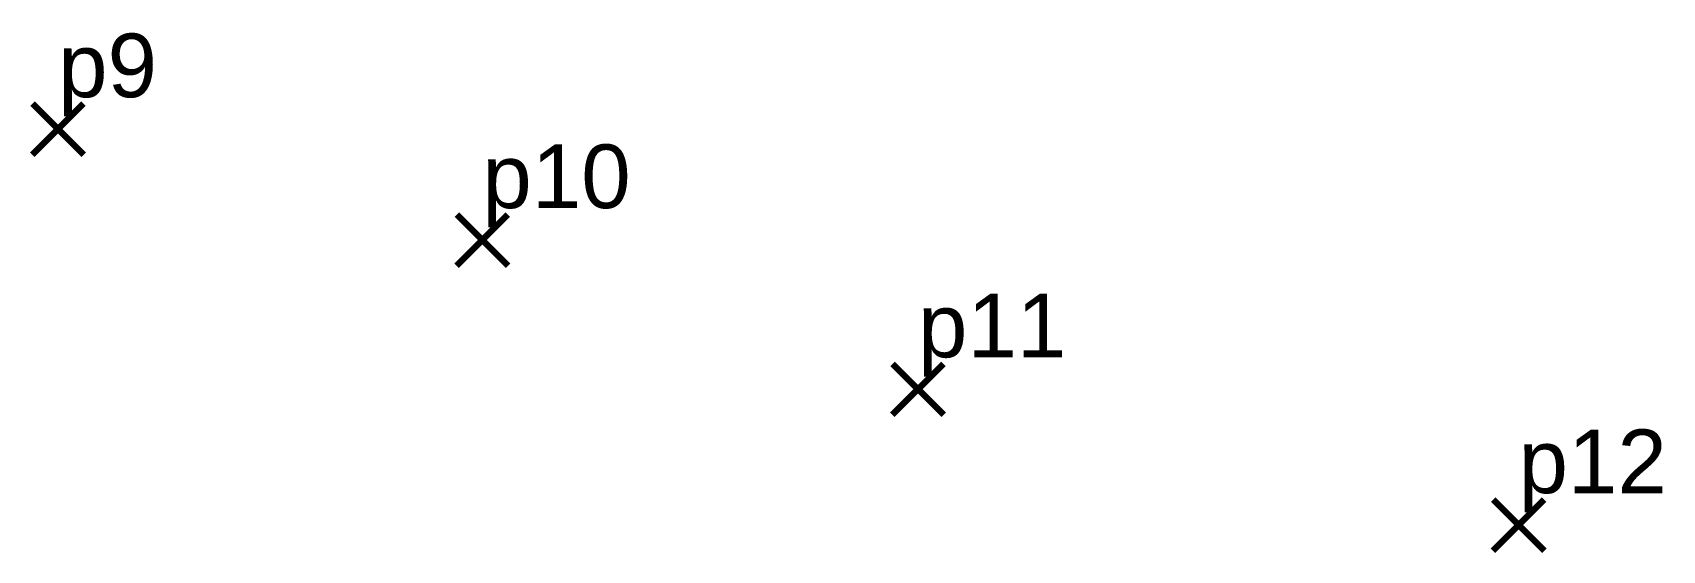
# Model space of a CAD drawing. Header units: millimetres. Extents: x 615524.2 to 615580.1, y 1325601.8 to 1325676.3.
# Drawn here: x 615567.3 to 615580.09, y 1325672.25 to 1325676.32 of the extents above.
import ezdxf

# ---------------------------------------------------------------- set-up
doc = ezdxf.new("R2010")
doc.units = ezdxf.units.MM
doc.header["$PDMODE"] = 3
doc.header["$PDSIZE"] = 0.2
doc.layers.add('Point', color=5, linetype='CONTINUOUS', lineweight=100)
doc.layers.add('Point_Name', color=1, linetype='CONTINUOUS', lineweight=100)
doc.styles.get("Standard").update_dxf_attribs({"font": 'arial.ttf', "width": 0.65})

msp = doc.modelspace()

# ---------------------------------------------------------------- linework, layer by layer
at = {"layer": 'Point'}
for p in [(615567.497, 1325675.559, 31.33), (615570.828, 1325674.688, 31.751), (615574.249, 1325673.516, 31.923), (615578.965, 1325672.449, 31.57)]:
    msp.add_point(p, dxfattribs=at)

# ---------------------------------------------------------------- texts
at = {"layer": 'Point_Name'}
for s, p in [('p9', (615567.497, 1325675.809)), ('p10', (615570.828, 1325674.938)), ('p11', (615574.249, 1325673.766)), ('p12', (615578.965, 1325672.699))]:
    msp.add_text(s, height=0.5, dxfattribs=at).set_placement(p)

doc.saveas('drawing.dxf')
